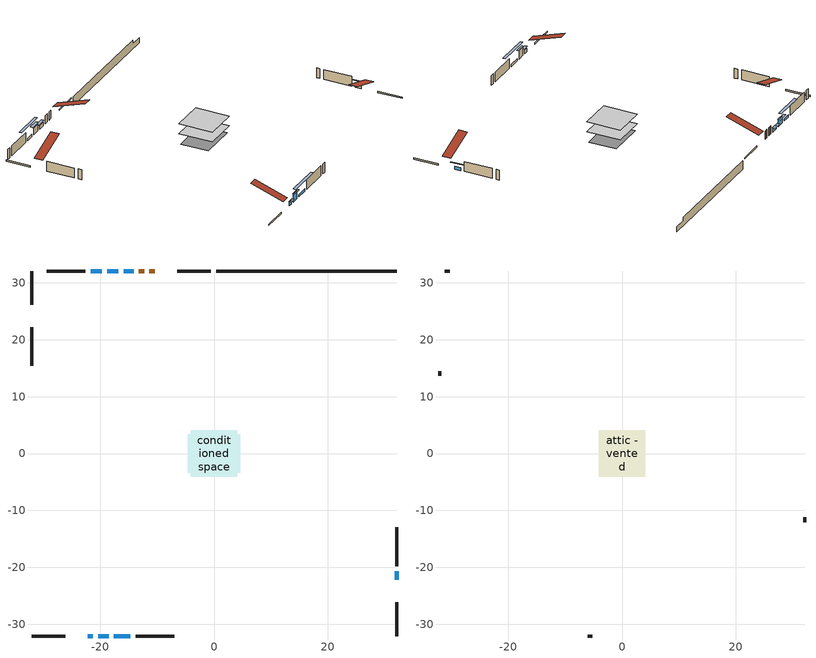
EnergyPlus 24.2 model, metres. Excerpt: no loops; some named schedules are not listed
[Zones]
conditioned space
 floor adiabatic (AdiabaticFloorConstruction): -4.07,-4.07 -4.07,4.07 4.07,4.07 4.07,-4.07 z0.91
 floor foundation (Slab1 construction): -4.57,-3.35 -4.57,3.35 4.57,3.35 4.57,-3.35 z-1.22
 wall outside (RimJoist1 construction): -0.55,32.08 -6.49,32.08 / -32.08,-32.08 -26.14,-32.08 / -32.08,32.08 -32.08,26.14 / 32.08,-32.08 32.08,-26.14 z0.91:1.21
 wall outside (AdiabaticWallConstruction 1): -10.44,32.08 -11.35,32.08 / -12.28,32.08 -13.19,32.08 z0.91:2.94
 wall outside (AdiabaticWallConstruction): 32.08,-22.19 32.08,-20.72 z0.91:1.62; -14.11,32.08 -15.89,32.08 z0.91:1.77; -16.82,32.08 -18.8,32.08 z0.91:2.56; -22.19,-32.08 -21.3,-32.08 z0.91:1.8; -20.37,-32.08 -18.54,-32.08 z0.91:2.94; -19.73,32.08 -21.66,32.08 / -17.62,-32.08 -14.72,-32.08 z0.91:1.47
 wall outside (Wall1 construction): -22.59,32.08 -29.39,32.08 / -13.79,-32.08 -6.99,-32.08 / -32.08,22.19 -32.08,15.39 / 32.08,-19.79 32.08,-12.99 z0.91:3.35
 wall foundation (FoundationWall1 construction): 0.38,32.08,-1.22 0.38,32.08,0.91 28.91,32.08,0.91 28.91,32.08,0.06 32.08,32.08,0.06 32.08,32.08,-1.22
 window (WindowConstruction): 32.08,-22.19 32.08,-20.72 z0.91:1.62
 window (WindowConstruction 1): -14.11,32.08 -15.89,32.08 z0.91:1.77
 window (WindowConstruction 2): -16.82,32.08 -18.8,32.08 z0.91:2.56
 window (WindowConstruction 3): -22.19,-32.08 -21.3,-32.08 z0.91:1.8
 window (WindowConstruction 4): -20.37,-32.08 -18.54,-32.08 z0.91:2.94
 window (WindowConstruction 5): -19.73,32.08 -21.66,32.08 z0.91:1.47
 window (WindowConstruction 6): -17.61,-32.08 -14.72,-32.08 z0.91:1.47
 door (Door): -10.44,32.08 -11.35,32.08 z0.91:2.94
 door (Door 1): -12.28,32.08 -13.19,32.08 z0.91:2.94
 ceiling adiabatic (AdiabaticFloorConstruction): 4.07,-4.07 4.07,4.07 -4.07,4.07 -4.07,-4.07 z0.91
attic - vented
 floor to conditioned space (Floor1 construction Reversed): -4.07,-4.07 -4.07,4.07 4.07,4.07 4.07,-4.07 z3.35
 wall outside (Wall2 construction): -30.32,32.08 -31.15,32.08 / -6.06,-32.08 -5.23,-32.08 / -32.08,14.46 -32.08,13.63 / 32.08,-12.06 32.08,-11.23 z0.91:3.35
 roof outside (Roof1 construction): -9.51,32.08,3.35 -9.51,24.15,5.99 -7.42,24.15,5.99 -7.42,32.08,3.35; -23.12,-32.08,3.35 -23.12,-24.15,5.99 -25.21,-24.15,5.99 -25.21,-32.08,3.35; -32.08,23.12,3.35 -24.15,23.12,5.99 -24.15,25.21,5.99 -32.08,25.21,3.35; 32.08,-23.12,3.35 24.15,-23.12,5.99 24.15,-25.21,5.99 32.08,-25.21,3.35
shading: 32.08,-19.81 32.08,-23.1 32.38,-23.1 32.38,-19.81 z2.53; -16.19,32.08 -13.82,32.08 -13.82,32.69 -16.19,32.69 z2.07; -19.1,32.08 -16.52,32.08 -16.52,32.69 -19.1,32.69 z2.86; -21,-32.08 -22.49,-32.08 -22.49,-32.69 -21,-32.69 z2.1; -18.34,-32.08 -20.57,-32.08 -20.57,-32.49 -18.34,-32.49 z3.14; -24.4,32.08 -16.99,32.08 -16.99,32.69 -24.4,32.69 z4.21; -11.98,-32.08 -20.35,-32.08 -20.35,-32.69 -11.98,-32.69 z4.21
[Building]
Building 1: Terrain=Suburbs
[Site:Location]
Halifax Intl AP_NS: Latitude {deg}=44.88; Longitude {deg}=-63.51; Time Zone {hr}=-4; Elevation {m}=145; Keep Site Location Information=Yes
[Site:GroundTemperature:Shallow]
3.15511, 1.33576, 1.19006, 2.05344, 5.51939, 8.9692, 11.96, 13.8546, 14.0156, 12.4746, 9.56009, 6.2161
[Site:WaterMainsTemperature]
Calculation Method=Schedule; Temperature Schedule=mains temperature schedule
[Material] Roughness=Rough; Thermal Absorptance=0.9
Name | Thickness {m} | Conductivity {W/m-K} | Density {kg/m3} | Specific Heat {J/kg-K} | Solar Absorptance | Visible Absorptance
asphalt or fiberglass shingles | 0.00635 | 0.162714 | 1121.4 | 1465.45 | 0.4 | 0.4
ceiling loosefill ins | 0.0846667 | 0.0480833 | 16.02 | 1046.75 | 0.7 | 0.7
ceiling stud and cavity | 0.1397 | 0.0846715 | 65.682 | 1177.47 | 0.7 | 0.7
concrete 4.0 in. | 0.1016 | 1.803125 | 2242.8 | 837.4 | 0.7 | 0.7
concrete 8.0 in. | 0.2032 | 1.803125 | 2242.8 | 837.4 | 0.7 | 0.7
door material | 0.04445 | 0.327969 | 512.64 | 1214.23 | 0.7 | 0.7
door material 1 | 0.04445 | 0.0451087 | 512.64 | 1214.23 | 0.7 | 0.7
exterior vertical ins | 0.00239693 | 0.029427 | 32.04 | 1214.23 | 0.7 | 0.7
floor covering | 0.0127 | 0.0433444 | 54.468 | 1339.84 | 0.6 | 0.6
floor rigid ins; wall rigid ins | 0.512978 | 0.029427 | 32.04 | 1214.23 | 0.7 | 0.7
floor stud and cavity | 0.1397 | 1.75129 | 37.0049 | 1207.88 | 0.7 | 0.7
furniture material conditioned space 1 | 0.1524 | 0.115458 | 640.8 | 1214.23 | 0.6 | 0.6
gypsum board | 0.00254 | 0.160291 | 801 | 837.4 | 0.6 | 0.6
gypsum board 1 | 0.0127 | 0.160291 | 801 | 837.4 | 0.6 | 0.6
gypsum board 2 | 0.0127 | 0.160291 | 801 | 837.4 | 0.7 | 0.7
osb sheathing 0.75 in. | 0.01905 | 0.115458 | 512.64 | 1214.23 | 0.7 | 0.7
rim joist stud and cavity | 0.0508 | 0.182071 | 50.32683 | 1063.81 | 0.6 | 0.6
wall stud and cavity | 0.0889 | 0.204224 | 50.32683 | 1063.81 | 0.7 | 0.7
wall stud and cavity 1 | 0.0889 | 6.1454 | 50.32683 | 1063.81 | 0.6 | 0.6
wall stud and cavity 2 | 0.0889 | 0.380278 | 52.3479 | 1209.89 | 0.7 | 0.7
wall stud and cavity 3 | 0.0889 | 0.391764 | 83.0341 | 1211.67 | 0.7 | 0.7
wood siding | 0.00254 | 0.102417 | 544.68 | 1172.36 | 0.4 | 0.4
wood siding 1; wood siding 2; wood siding 3 | 0.0254 | 0.102417 | 544.68 | 1172.36 | 0.7 | 0.7
[WindowMaterial:SimpleGlazingSystem]
Name | U-Factor {W/m2-K} | Solar Heat Gain Coefficient
WindowMaterial | 2.890102 | 0.53
WindowMaterial 1 | 2.906 | 0.57
WindowMaterial 2 | 2.929848 | 0.63
WindowMaterial 3 | 2.87818 | 0.5
WindowMaterial 4 | 2.95653 | 0.59
WindowMaterial 5 | 3.09565 | 0.5
[Construction]
AdiabaticFloorConstruction: floor stud and cavity, floor rigid ins, osb sheathing 0.75 in., floor covering
AdiabaticWallConstruction: wood siding 2, wall rigid ins, wall stud and cavity 2, gypsum board 1
AdiabaticWallConstruction 1: wood siding 3, wall rigid ins, wall stud and cavity 2, gypsum board 1
Door: door material
Door 1: door material 1
Floor1 construction Reversed: gypsum board 1, ceiling stud and cavity, ceiling loosefill ins
FoundationWall1 construction: concrete 8.0 in., gypsum board 2
furniture construction conditioned space 1: furniture material conditioned space 1
PartitionWallConstruction: gypsum board 1, wall stud and cavity 3, gypsum board 1
RimJoist1 construction: wood siding 1, rim joist stud and cavity
Roof1 construction: asphalt or fiberglass shingles
Slab1 construction: concrete 4.0 in.
Wall1 construction: wood siding, wall stud and cavity, gypsum board
Wall2 construction: wood siding, wall stud and cavity 1
WindowConstruction: WindowMaterial
WindowConstruction 1: WindowMaterial 1
WindowConstruction 2: WindowMaterial 2
WindowConstruction 3: WindowMaterial 3
WindowConstruction 4: WindowMaterial 4
WindowConstruction 5; WindowConstruction 6: WindowMaterial 5
[Zone] Multiplier=1; Part of Total Floor Area=Yes
Name | Volume {m3}
attic - vented | 28.4138
conditioned space | 312.5
[Space]
Name | Zone | Volume {m3}
attic - vented 1 | attic - vented | 28.4138
conditioned space 1 | conditioned space | 312.5
[ZoneInfiltration:EffectiveLeakageArea]
infil attic - vented 1: Zone or Space=attic - vented 1; Schedule=Always On Discrete; Effective Air Leakage Area {cm2}=2372.78; Stack Coefficient=0.00035331; Wind Coefficient=1.26998e-05
[ZoneMixing]
whole house fan mix: Zone or Space=attic - vented; Schedule=Always On Continuous; Design Flow Rate Calculation Method=Flow/Zone; Design Flow Rate {m3/s}=0; Source Zone or Space=conditioned space
[SurfaceProperty:ExposedFoundationPerimeter]
Slab1: Exposed Perimeter Calculation Method=TotalExposedPerimeter; Total Exposed Perimeter {m}=31.7
[InternalMass] Zone or ZoneList=conditioned space; Space or SpaceList=conditioned space 1
Name | Construction | Surface Area {m2}
furniture mass conditioned space 1 | furniture construction conditioned space 1 | 51.008
partition wall mass | PartitionWallConstruction | 127.52
[Lights]
interior lighting: Zone or ZoneList or Space or SpaceList=conditioned space 1; Schedule=interior lighting schedule; Design Level Calculation Method=LightingLevel; Lighting Level {W}=343.2; Return Air Fraction=0; Fraction Radiant=0.6; Fraction Visible=0.2; Fraction Replaceable=1
[People]
occupants: Zone or ZoneList or Space or SpaceList=conditioned space 1; Number of People Schedule=occupants schedule; Number of People Calculation Method=People; Number of People=3; Fraction Radiant=0.314171; Sensible Heat Fraction=0.56303; Activity Level Schedule=occupants activity schedule; Carbon Dioxide Generation Rate {m3/s-W}=0; Enable ASHRAE 55 Comfort Warnings=No; Mean Radiant Temperature Calculation Type=EnclosureAveraged
[ElectricEquipment] Zone or ZoneList or Space or SpaceList=conditioned space 1; Design Level Calculation Method=EquipmentLevel
Name | Schedule | Design Level {W} | Fraction Latent | Fraction Radiant | Fraction Lost
clothes dryer | clothes dryer schedule | 140.772 | 0.015 | 0.081 | 0.85
clothes washer | clothes washer schedule | 32.1985 | 0.03 | 0.162 | 0.7
cooking range | cooking range schedule | 215.147 | 0.08 | 0.432 | 0.2
dishwasher | dishwasher schedule | 66.8632 | 0.3 | 0.18 | 0.4
fridge | fridge schedule | 72.9452 | 0 | 0.6 | 0
mech vent house fan | mech vent house fan schedule | 0 | 0 | 0 | 1
mech vent house fan cfis | mech vent house fan cfis schedule | 0 | 0 | 0 | 0
misc plug loads | misc plug loads schedule | 494.7 | 0.045 | 0.513 | 0.1
whole house fan | Always On Discrete | 0 | 0 | 0 | 1
[OtherEquipment] Zone or ZoneList or Space or SpaceList=conditioned space 1; Design Level Calculation Method=EquipmentLevel
Name | Fuel Type | Schedule | Design Level {W} | Fraction Latent | Fraction Radiant | Fraction Lost
clothes dryer 1 | Electricity | clothes dryer schedule | 0 | 0.015 | 0.081 | 0.85
cooking range 1 | Electricity | cooking range schedule | 0 | 0.08 | 0.432 | 0.2
general water use latent | None | general water use schedule | 62.594 | 1 | 0 | 0
general water use sensible | None | general water use schedule | -61.6891 | 0 | 0.6 | 0
mech vent house fan latent load | None | Always On Discrete | 0 | 1 | 0 | 0
mech vent house fan sensible load | None | Always On Discrete | 0 | 0 | 0 | 0
water heater energy adjustment1 | Electricity | Always On Discrete | 0.01 | 0 | 0 | 1
[ZoneInfiltration:DesignFlowRate] Zone or ZoneList or Space or SpaceList=conditioned space 1; Schedule=Always On Discrete; Design Flow Rate Calculation Method=Flow/Zone; Design Flow Rate {m3/s}=0
infil flow; natural vent flow; whole house fan flow
[ZoneControl:Thermostat]
conditioned space Thermostat: Zone or ZoneList=conditioned space; Control Type Schedule=conditioned space Thermostat Schedule; Control 1=conditioned space temperature setpoint; Temperature Difference Between Cutout And Setpoint {deltaC}=0
[ZoneHVAC:Baseboard:Convective:Electric]
electric baseboard: Availability Schedule=Always On Discrete; Heating Design Capacity {W}=13580.6; Efficiency=1
[AirLoopHVAC:UnitarySystem]
unit heater unitary system: Control Type=Load; Controlling Zone or Thermostat Location=conditioned space; Dehumidification Control Type=None; Availability Schedule=Always On Discrete; Supply Fan=unit heater supply fan; Fan Placement=BlowThrough; Supply Air Fan Operating Mode Schedule=unit heater auto fan schedule; Heating Coil=unit heater htg coil; DX Heating Coil Sizing Ratio=1; Use DOAS DX Cooling Coil=No; Minimum Supply Air Temperature {C}=2; Latent Load Control=SensibleOnlyLoadControl; Cooling Supply Air Flow Rate Method=None; Heating Supply Air Flow Rate Method=SupplyAirFlowRate; Heating Supply Air Flow Rate {m3/s}=0.00141584; No Load Supply Air Flow Rate Method=SupplyAirFlowRate; No Load Supply Air Flow Rate {m3/s}=0; No Load Supply Air Flow Rate Control Set To Low Speed=Yes; Maximum Supply Air Temperature {C}=48.8889; Maximum Outdoor Dry-Bulb Temperature for Supplemental Heater Operation {C}=21; Ancillary On-Cycle Electric Power {W}=0; Ancillary Off-Cycle Electric Power {W}=0
[Fan:SystemModel]
unit heater supply fan: Availability Schedule=Always On Discrete; Design Maximum Air Flow Rate {m3/s}=0.00141584; Speed Control Method=Discrete; Electric Power Minimum Flow Rate Fraction=0.2; Design Pressure Rise {Pa}=500; Motor Efficiency=1; Motor In Air Stream Fraction=1; Design Electric Power Consumption {W}=Autosize; Design Power Sizing Method=PowerPerFlow; Electric Power Per Unit Flow Rate {W/(m3/s)}=1e-06; Electric Power Per Unit Flow Rate Per Unit Pressure {W/((m3/s)-Pa)}=1.66667; Fan Total Efficiency=0.7; Motor Loss Radiative Fraction=0; Number of Speeds=1; Speed Flow Fraction 1=1; Speed Electric Power Fraction 1=1
[Coil:Heating:Fuel]
unit heater htg coil: Availability Schedule=Always On Discrete; Fuel Type=OtherFuel1; Burner Efficiency=0.3; Nominal Capacity {W}=0.293071; On Cycle Parasitic Electric Load {W}=0; Off Cycle Parasitic Fuel Load {W}=0
[Zone equipment]
conditioned space: electric baseboard, unit heater unitary system
[Foundation:Kiva]
Foundation Kiva 1: Initial Indoor Air Temperature {C}=18; Wall Height Above Grade {m}=0.910011; Wall Depth Below Slab {m}=0.2032; Custom Block Material Name 1=exterior vertical ins; Custom Block Depth 1 {m}=2.13; Custom Block X Position 1 {m}=0.2159; Custom Block Z Position 1 {m}=0
[Foundation:Kiva:Settings]
Soil Conductivity {W/m-K}=0.849921; Soil Density {kg/m3}=1842.3; Soil Specific Heat {J/kg-K}=418.7; Ground Solar Absorptivity=0.9; Ground Thermal Absorptivity=0.9; Ground Surface Roughness {m}=0.03; Far-Field Width {m}=40; Deep-Ground Boundary Condition=ZeroFlux; Deep-Ground Depth {m}=40; Minimum Cell Dimension {m}=0.2; Maximum Cell Growth Coefficient=3; Simulation Timestep=Timestep
[Exterior:Lights]
exterior lighting: Schedule=exterior lighting schedule; Design Level {W}=75.6
[EnergyManagementSystem:GlobalVariable]
infil_program_Qfan
infil_program_Qinf
natural_vent_program_Qnv
natural_vent_program_Qwhf
[EnergyManagementSystem:Sensor]
Name | Output:Variable or Output:Meter Index Key | Output:Variable or Output:Meter
airflow_gain | infil flow | Infiltration Sensible Heat Gain Energy
airflow_gain_1 | natural vent flow | Infiltration Sensible Heat Gain Energy
airflow_gain_2 | whole house fan flow | Infiltration Sensible Heat Gain Energy
airflow_loss | infil flow | Infiltration Sensible Heat Loss Energy
airflow_loss_1 | natural vent flow | Infiltration Sensible Heat Loss Energy
airflow_loss_2 | whole house fan flow | Infiltration Sensible Heat Loss Energy
clg_load_cond |  | Cooling:EnergyTransfer:Zone:CONDITIONED SPACE
clg_sp_s; clg_sp_s_1 | cooling setpoint | Schedule Value
clothes_dryer_exhaust_0_sch_s | clothes dryer exhaust 0 schedule | Schedule Value
conditioned_space_clg_unmet_s | conditioned space | Zone Cooling Setpoint Not Met Time
conditioned_space_htg_unmet_s | conditioned space | Zone Heating Setpoint Not Met Time
cool_season | cooling season schedule | Schedule Value
fridge_tin_s | conditioned space | Zone Mean Air Temperature
htg_load_cond |  | Heating:EnergyTransfer:Zone:CONDITIONED SPACE
htg_sp_s; htg_sp_s_1 | heating setpoint | Schedule Value
ig_ee_conv | clothes dryer | Electric Equipment Convective Heating Energy
ig_ee_conv_2 | cooking range | Electric Equipment Convective Heating Energy
ig_ee_conv_4 | fridge | Electric Equipment Convective Heating Energy
ig_ee_conv_5 | misc plug loads | Electric Equipment Convective Heating Energy
ig_ee_conv_6 | whole house fan | Electric Equipment Convective Heating Energy
ig_ee_rad | clothes dryer | Electric Equipment Radiant Heating Energy
ig_ee_rad_2 | cooking range | Electric Equipment Radiant Heating Energy
ig_ee_rad_4 | fridge | Electric Equipment Radiant Heating Energy
ig_ee_rad_5 | misc plug loads | Electric Equipment Radiant Heating Energy
ig_ee_rad_6 | whole house fan | Electric Equipment Radiant Heating Energy
ig_lgt_conv | interior lighting | Lights Convective Heating Energy
ig_lgt_rad | interior lighting | Lights Radiant Heating Energy
ig_lgt_vis | interior lighting | Lights Visible Radiation Heating Energy
ig_oe_conv | clothes dryer 1 | Other Equipment Convective Heating Energy
ig_oe_conv_1 | cooking range 1 | Other Equipment Convective Heating Energy
ig_oe_conv_2 | general water use latent | Other Equipment Convective Heating Energy
ig_oe_conv_3 | general water use sensible | Other Equipment Convective Heating Energy
ig_oe_conv_4 | water heater energy adjustment1 | Other Equipment Convective Heating Energy
ig_oe_rad | clothes dryer 1 | Other Equipment Radiant Heating Energy
ig_oe_rad_1 | cooking range 1 | Other Equipment Radiant Heating Energy
ig_oe_rad_2 | general water use latent | Other Equipment Radiant Heating Energy
ig_oe_rad_3 | general water use sensible | Other Equipment Radiant Heating Energy
ig_oe_rad_4 | water heater energy adjustment1 | Other Equipment Radiant Heating Energy
ig_ppl_conv | occupants | People Convective Heating Energy
ig_ppl_rad | occupants | People Radiant Heating Energy
im_conv | furniture mass conditioned space 1 | Surface Inside Face Convection Heat Gain Energy
im_conv_1 | partition wall mass | Surface Inside Face Convection Heat Gain Energy
im_ig | furniture mass conditioned space 1 | Surface Inside Face Internal Gains Radiation Heat Gain Energy
im_ig_1 | partition wall mass | Surface Inside Face Internal Gains Radiation Heat Gain Energy
im_lgt | furniture mass conditioned space 1 | Surface Inside Face Lights Radiation Heat Gain Energy
im_lgt_1 | partition wall mass | Surface Inside Face Lights Radiation Heat Gain Energy
im_sol | furniture mass conditioned space 1 | Surface Inside Face Solar Radiation Heat Gain Energy
im_sol_1 | partition wall mass | Surface Inside Face Solar Radiation Heat Gain Energy
im_surf | furniture mass conditioned space 1 | Surface Inside Face Net Surface Thermal Radiation Heat Gain Energy
im_surf_1 | partition wall mass | Surface Inside Face Net Surface Thermal Radiation Heat Gain Energy
mv_conv | mech vent house fan | Electric Equipment Convective Heating Energy
mv_conv_1 | mech vent house fan cfis | Electric Equipment Convective Heating Energy
mv_conv_2 | mech vent house fan latent load | Other Equipment Convective Heating Energy
mv_conv_3 | mech vent house fan sensible load | Other Equipment Convective Heating Energy
mv_rad | mech vent house fan | Electric Equipment Radiant Heating Energy
mv_rad_1 | mech vent house fan cfis | Electric Equipment Radiant Heating Energy
mv_rad_2 | mech vent house fan latent load | Other Equipment Radiant Heating Energy
mv_rad_3 | mech vent house fan sensible load | Other Equipment Radiant Heating Energy
natural_vent_s | natural vent schedule | Schedule Value
out_pb_s |  | Site Outdoor Air Barometric Pressure
out_wt_s |  | Site Outdoor Air Humidity Ratio
site_vw_s |  | Site Wind Speed
ss_back_out | Window1 | Surface Window Shortwave from Zone Back Out Window Heat Transfer Rate
ss_back_out_1 | Window2 | Surface Window Shortwave from Zone Back Out Window Heat Transfer Rate
ss_back_out_2 | Window3 | Surface Window Shortwave from Zone Back Out Window Heat Transfer Rate
ss_back_out_3 | Window4 | Surface Window Shortwave from Zone Back Out Window Heat Transfer Rate
ss_back_out_4 | Window5 | Surface Window Shortwave from Zone Back Out Window Heat Transfer Rate
ss_back_out_5 | Window6 | Surface Window Shortwave from Zone Back Out Window Heat Transfer Rate
ss_back_out_6 | Window8 | Surface Window Shortwave from Zone Back Out Window Heat Transfer Rate
ss_conv | Door1 | Surface Inside Face Convection Heat Gain Energy
ss_conv_1 | Door2 | Surface Inside Face Convection Heat Gain Energy
ss_conv_2 | Window1 | Surface Inside Face Convection Heat Gain Energy
ss_conv_3 | Window2 | Surface Inside Face Convection Heat Gain Energy
ss_conv_4 | Window3 | Surface Inside Face Convection Heat Gain Energy
ss_conv_5 | Window4 | Surface Inside Face Convection Heat Gain Energy
ss_conv_6 | Window5 | Surface Inside Face Convection Heat Gain Energy
ss_conv_7 | Window6 | Surface Inside Face Convection Heat Gain Energy
ss_conv_8 | Window8 | Surface Inside Face Convection Heat Gain Energy
ss_ig | Door1 | Surface Inside Face Internal Gains Radiation Heat Gain Energy
ss_ig_1 | Door2 | Surface Inside Face Internal Gains Radiation Heat Gain Energy
ss_ig_2 | Window1 | Surface Inside Face Internal Gains Radiation Heat Gain Energy
ss_ig_3 | Window2 | Surface Inside Face Internal Gains Radiation Heat Gain Energy
ss_ig_4 | Window3 | Surface Inside Face Internal Gains Radiation Heat Gain Energy
ss_ig_5 | Window4 | Surface Inside Face Internal Gains Radiation Heat Gain Energy
ss_ig_6 | Window5 | Surface Inside Face Internal Gains Radiation Heat Gain Energy
ss_ig_7 | Window6 | Surface Inside Face Internal Gains Radiation Heat Gain Energy
ss_ig_8 | Window8 | Surface Inside Face Internal Gains Radiation Heat Gain Energy
ss_lgt | Door1 | Surface Inside Face Lights Radiation Heat Gain Energy
ss_lgt_1 | Door2 | Surface Inside Face Lights Radiation Heat Gain Energy
ss_sol | Door1 | Surface Inside Face Solar Radiation Heat Gain Energy
ss_sol_1 | Door2 | Surface Inside Face Solar Radiation Heat Gain Energy
ss_surf | Door1 | Surface Inside Face Net Surface Thermal Radiation Heat Gain Energy
ss_surf_1 | Door2 | Surface Inside Face Net Surface Thermal Radiation Heat Gain Energy
ss_surf_2 | Window1 | Surface Inside Face Net Surface Thermal Radiation Heat Gain Energy
ss_surf_3 | Window2 | Surface Inside Face Net Surface Thermal Radiation Heat Gain Energy
ss_surf_4 | Window3 | Surface Inside Face Net Surface Thermal Radiation Heat Gain Energy
ss_surf_5 | Window4 | Surface Inside Face Net Surface Thermal Radiation Heat Gain Energy
ss_surf_6 | Window5 | Surface Inside Face Net Surface Thermal Radiation Heat Gain Energy
ss_surf_7 | Window6 | Surface Inside Face Net Surface Thermal Radiation Heat Gain Energy
ss_surf_8 | Window8 | Surface Inside Face Net Surface Thermal Radiation Heat Gain Energy
ss_trans_in | Window1 | Surface Window Transmitted Solar Radiation Rate
ss_trans_in_1 | Window2 | Surface Window Transmitted Solar Radiation Rate
ss_trans_in_2 | Window3 | Surface Window Transmitted Solar Radiation Rate
ss_trans_in_3 | Window4 | Surface Window Transmitted Solar Radiation Rate
ss_trans_in_4 | Window5 | Surface Window Transmitted Solar Radiation Rate
ss_trans_in_5 | Window6 | Surface Window Transmitted Solar Radiation Rate
ss_trans_in_6 | Window8 | Surface Window Transmitted Solar Radiation Rate
ss_trans_out | Window1 | Surface Inside Face Initial Transmitted Diffuse Transmitted Out Window Solar Radiation Rate
ss_trans_out_1 | Window2 | Surface Inside Face Initial Transmitted Diffuse Transmitted Out Window Solar Radiation Rate
ss_trans_out_2 | Window3 | Surface Inside Face Initial Transmitted Diffuse Transmitted Out Window Solar Radiation Rate
ss_trans_out_3 | Window4 | Surface Inside Face Initial Transmitted Diffuse Transmitted Out Window Solar Radiation Rate
ss_trans_out_4 | Window5 | Surface Inside Face Initial Transmitted Diffuse Transmitted Out Window Solar Radiation Rate
ss_trans_out_5 | Window6 | Surface Inside Face Initial Transmitted Diffuse Transmitted Out Window Solar Radiation Rate
ss_trans_out_6 | Window8 | Surface Inside Face Initial Transmitted Diffuse Transmitted Out Window Solar Radiation Rate
s_conv | Floor1 | Surface Inside Face Convection Heat Gain Energy
s_conv_1 | FoundationWall1 | Surface Inside Face Convection Heat Gain Energy
s_conv_10 | Wall1:180 | Surface Inside Face Convection Heat Gain Energy
s_conv_11 | Wall1:270 | Surface Inside Face Convection Heat Gain Energy
s_conv_12 | Wall1:90 | Surface Inside Face Convection Heat Gain Energy
s_conv_2 | inferred conditioned ceiling | Surface Inside Face Convection Heat Gain Energy
s_conv_3 | inferred conditioned floor | Surface Inside Face Convection Heat Gain Energy
s_conv_4 | RimJoist1:0 | Surface Inside Face Convection Heat Gain Energy
s_conv_5 | RimJoist1:180 | Surface Inside Face Convection Heat Gain Energy
s_conv_6 | RimJoist1:270 | Surface Inside Face Convection Heat Gain Energy
s_conv_7 | RimJoist1:90 | Surface Inside Face Convection Heat Gain Energy
s_conv_8 | Slab1 | Surface Inside Face Convection Heat Gain Energy
s_conv_9 | Wall1:0 | Surface Inside Face Convection Heat Gain Energy
s_ig | Floor1 | Surface Inside Face Internal Gains Radiation Heat Gain Energy
s_ig_1 | FoundationWall1 | Surface Inside Face Internal Gains Radiation Heat Gain Energy
s_ig_10 | Wall1:180 | Surface Inside Face Internal Gains Radiation Heat Gain Energy
s_ig_11 | Wall1:270 | Surface Inside Face Internal Gains Radiation Heat Gain Energy
s_ig_12 | Wall1:90 | Surface Inside Face Internal Gains Radiation Heat Gain Energy
s_ig_2 | inferred conditioned ceiling | Surface Inside Face Internal Gains Radiation Heat Gain Energy
s_ig_3 | inferred conditioned floor | Surface Inside Face Internal Gains Radiation Heat Gain Energy
s_ig_4 | RimJoist1:0 | Surface Inside Face Internal Gains Radiation Heat Gain Energy
s_ig_5 | RimJoist1:180 | Surface Inside Face Internal Gains Radiation Heat Gain Energy
s_ig_6 | RimJoist1:270 | Surface Inside Face Internal Gains Radiation Heat Gain Energy
s_ig_7 | RimJoist1:90 | Surface Inside Face Internal Gains Radiation Heat Gain Energy
s_ig_8 | Slab1 | Surface Inside Face Internal Gains Radiation Heat Gain Energy
s_ig_9 | Wall1:0 | Surface Inside Face Internal Gains Radiation Heat Gain Energy
s_lgt | Floor1 | Surface Inside Face Lights Radiation Heat Gain Energy
s_lgt_1 | FoundationWall1 | Surface Inside Face Lights Radiation Heat Gain Energy
s_lgt_10 | Wall1:180 | Surface Inside Face Lights Radiation Heat Gain Energy
s_lgt_11 | Wall1:270 | Surface Inside Face Lights Radiation Heat Gain Energy
s_lgt_12 | Wall1:90 | Surface Inside Face Lights Radiation Heat Gain Energy
s_lgt_2 | inferred conditioned ceiling | Surface Inside Face Lights Radiation Heat Gain Energy
